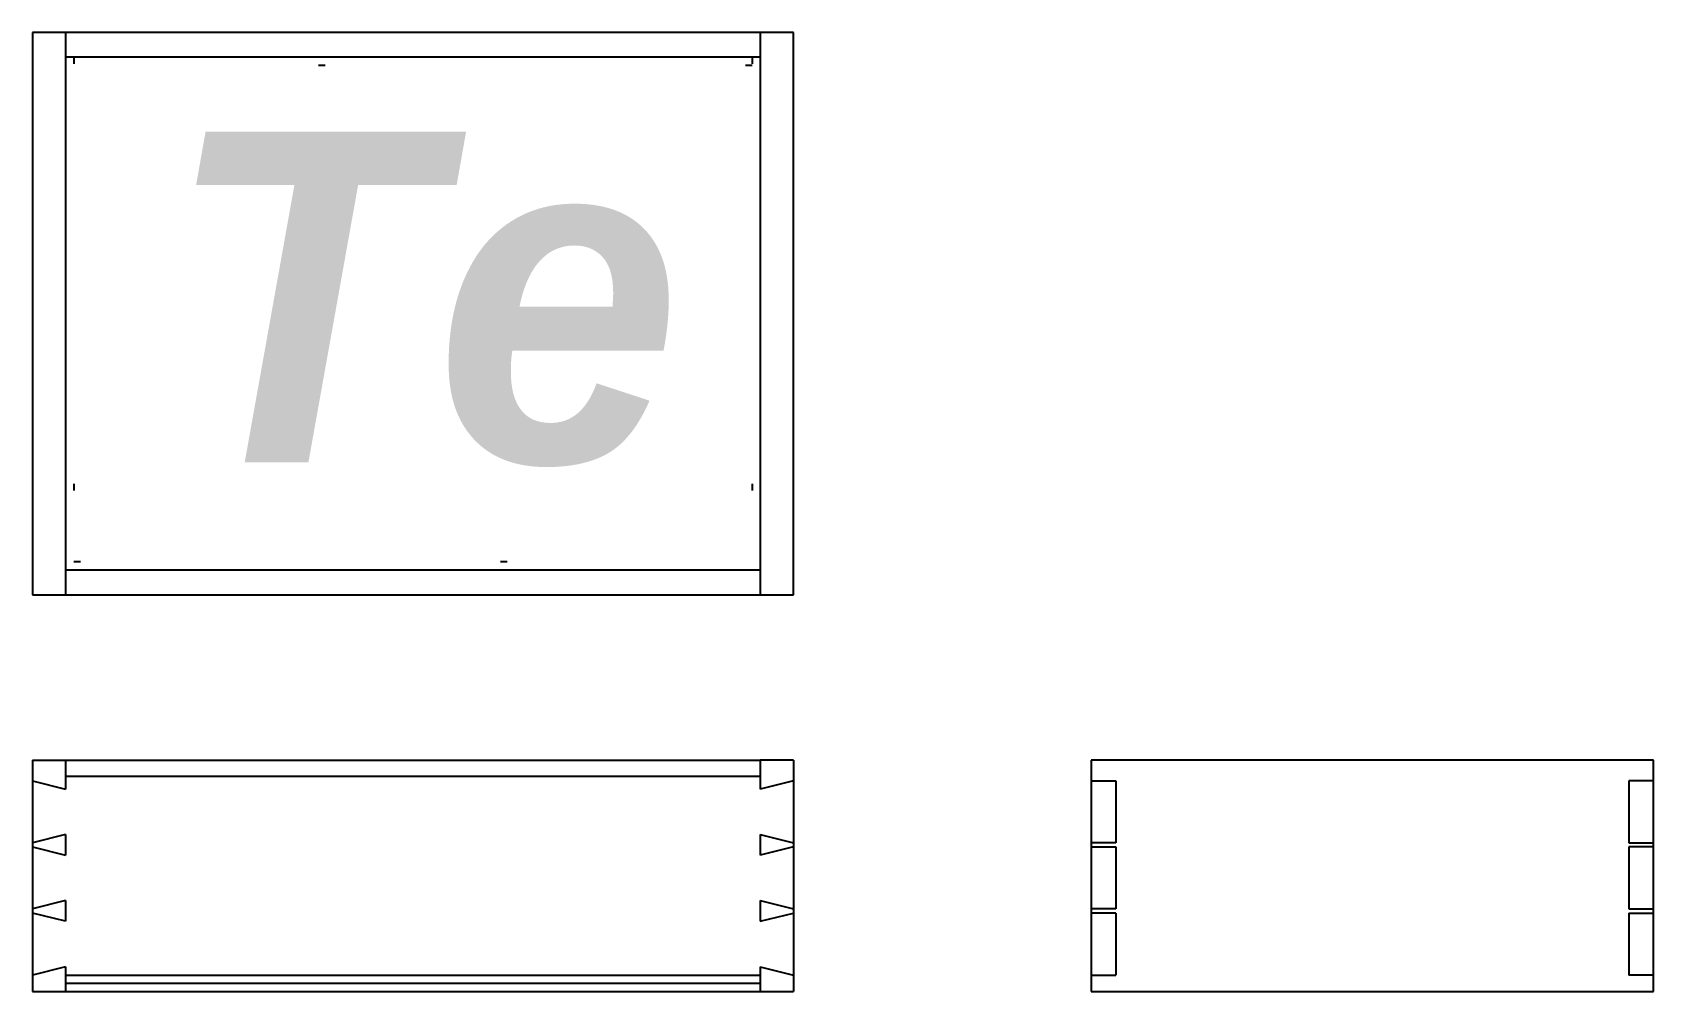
# Model space of a CAD drawing. Header units: inches. Extents: x 0 to 24.5, y 0 to 14.5.
import ezdxf

# ---------------------------------------------------------------- set-up
doc = ezdxf.new("R2010")
doc.units = ezdxf.units.IN
doc.linetypes.add('DASHED', pattern=[19.05, 12.7, -6.35])
doc.linetypes.add('DOT', pattern=[6.35, 0, -6.35])
doc.layers.get('0').update_dxf_attribs({"linetype": 'CONTINUOUS', "lineweight": 25, "true_color": 0x000000})
doc.layers.add('grid', color=7, linetype='DOT', lineweight=25, true_color=0x000000)
doc.layers.add('inside', color=7, linetype='DASHED', lineweight=25, true_color=0x000000)
doc.styles.add('textstyle0', font='')
doc.styles.get('textstyle0').set_extended_font_data('Lovers Quarrel', italic=True, bold=True)

msp = doc.modelspace()

# ---------------------------------------------------------------- linework, layer by layer
for p, q in [((11.5, 14.5), (0, 14.5)), ((0, 14.5), (0, 6)), ((0.5, 14.5), (0.5, 6)), ((11, 14.5), (11, 6)), ((11.5, 6), (11.5, 14.5)), ((0, 6), (11.5, 6)), ((0, 3.5), (0, 0)), ((0, 3.5), (0.5, 3.5)), ((0, 3.5), (0.5, 3.5)), ((0.5, 3.5), (11, 3.5)), ((0.5, 3.5), (0.5, 3.0625)), ((11.5, 3.5), (11, 3.5)), ((11, 3.5), (11, 3.0625)), ((11.5, 3.5), (11.5, 0)), ((24.5, 3.5), (16, 3.5)), ((16, 3.5), (16, 0)), ((24.5, 0), (24.5, 3.5)), ((0, 3.1875), (0.5, 3.0625)), ((11, 3.25), (0.5, 3.25)), ((11.5, 3.1875), (11, 3.0625)), ((16, 3.1875), (16.375, 3.1875)), ((16.375, 3.1875), (16.375, 2.25)), ((24.5, 3.1875), (24.125, 3.1875)), ((24.125, 3.1875), (24.125, 2.25)), ((0.5, 2.375), (0, 2.25)), ((0.5, 2.375), (0.5, 2.0625)), ((11, 2.375), (11, 2.0625)), ((11, 2.375), (11.5, 2.25)), ((16.375, 2.25), (16, 2.25)), ((24.125, 2.25), (24.5, 2.25)), ((0, 2.1875), (0.5, 2.0625)), ((11.5, 2.1875), (11, 2.0625)), ((16, 2.1875), (16.375, 2.1875)), ((16.375, 2.1875), (16.375, 1.25)), ((24.5, 2.1875), (24.125, 2.1875)), ((24.125, 2.1875), (24.125, 1.25)), ((0.5, 1.375), (0, 1.25)), ((0.5, 1.375), (0.5, 1.0625)), ((11, 1.375), (11, 1.0625)), ((11, 1.375), (11.5, 1.25)), ((16.375, 1.25), (16, 1.25)), ((24.125, 1.25), (24.5, 1.25)), ((0.5, 1.0625), (0, 1.1875)), ((11, 1.0625), (11.5, 1.1875)), ((16.375, 1.1875), (16, 1.1875)), ((16.375, 1.1875), (16.375, 0.25)), ((24.125, 1.1875), (24.5, 1.1875)), ((24.125, 1.1875), (24.125, 0.25)), ((0.5, 0.375), (0, 0.25)), ((0.5, 0.375), (0.5, 0)), ((11, 0.375), (11, 0)), ((11, 0.375), (11.5, 0.25)), ((16, 0.25), (16.375, 0.25)), ((24.5, 0.25), (24.125, 0.25)), ((0, 0), (11.5, 0)), ((16, 0), (24.5, 0))]:
    msp.add_line(p, q)
at = {"layer": 'grid'}
for p, q in [((0.625, 14.125), (0.625, 6.375)), ((10.875, 14), (0.625, 14)), ((10.875, 14.125), (10.875, 6.375)), ((0.625, 6.5), (10.875, 6.5))]:
    msp.add_line(p, q, dxfattribs=at)
at = {"layer": 'inside'}
for p, q in [((11, 14.125), (0.5, 14.125)), ((0.5, 6.375), (11, 6.375)), ((0.5, 0.25), (11, 0.25)), ((0.5, 0.125), (11, 0.125))]:
    msp.add_line(p, q, dxfattribs=at)

# ---------------------------------------------------------------- texts
at = {"layer": 'grid', "insert": (2, 13), "char_height": 2, "attachment_point": 1, "style": 'textstyle0'}
msp.add_mtext('\\H5;Te', dxfattribs=at)

doc.saveas('drawing.dxf')
